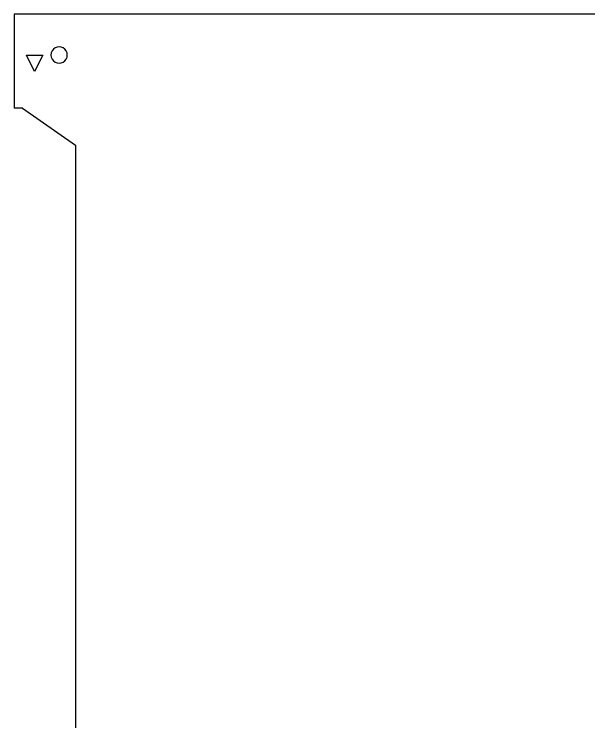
# Model space of a CAD drawing. Header units: metres. Extents: x 1612 to 2178, y 1755 to 2101.
# Drawn here: x 1896.8 to 2037.3, y 1927.6 to 2100.6 of the extents above; entities that cross this region are included whole.
import ezdxf

# ---------------------------------------------------------------- set-up
doc = ezdxf.new("R2010")
doc.units = ezdxf.units.M

msp = doc.modelspace()

# ---------------------------------------------------------------- linework, layer by layer
at = {"layer": 'Layer0'}
for p, q in [((1896.79, 2100.62, 0), (1896.79, 2077.62, 0)), ((2135.29, 2100.62), (1896.79, 2100.62, 0)), ((1906.06, 2091.62, 0), (1905.86, 2091.14, 0)), ((1906.38, 2092.03, 0), (1906.06, 2091.62, 0)), ((1906.79, 2092.35, 0), (1906.38, 2092.03, 0)), ((1907.27, 2092.55, 0), (1906.79, 2092.35, 0)), ((1907.79, 2092.62, 0), (1907.27, 2092.55, 0)), ((1908.31, 2092.55, 0), (1907.79, 2092.62, 0)), ((1908.79, 2092.35, 0), (1908.31, 2092.55, 0)), ((1909.2, 2092.03, 0), (1908.79, 2092.35, 0)), ((1909.52, 2091.62, 0), (1909.2, 2092.03, 0)), ((1909.72, 2091.14, 0), (1909.52, 2091.62, 0)), ((1899.79, 2090.62, 0), (1903.79, 2090.62, 0)), ((1901.79, 2086.62, 0), (1899.79, 2090.62, 0)), ((1903.79, 2090.62, 0), (1901.79, 2086.62, 0)), ((1905.86, 2091.14, 0), (1905.79, 2090.62, 0)), ((1905.79, 2090.62, 0), (1905.86, 2090.1, 0)), ((1905.86, 2090.1, 0), (1906.06, 2089.62, 0)), ((1909.52, 2089.62, 0), (1909.72, 2090.1, 0)), ((1909.79, 2090.62, 0), (1909.72, 2091.14, 0)), ((1909.72, 2090.1, 0), (1909.79, 2090.62, 0)), ((1906.06, 2089.62, 0), (1906.38, 2089.2, 0)), ((1906.38, 2089.2, 0), (1906.79, 2088.89, 0)), ((1906.79, 2088.89, 0), (1907.27, 2088.69, 0)), ((1907.27, 2088.69, 0), (1907.79, 2088.62, 0)), ((1907.79, 2088.62, 0), (1908.31, 2088.69, 0)), ((1908.31, 2088.69, 0), (1908.79, 2088.89, 0)), ((1908.79, 2088.89, 0), (1909.2, 2089.2, 0)), ((1909.2, 2089.2, 0), (1909.52, 2089.62, 0)), ((1898.79, 2077.62, 0), (1896.79, 2077.62, 0)), ((1898.79, 2077.62, 0), (1911.79, 2068.62, 0)), ((1911.79, 2068.62, 0), (1911.79, 1787.62, 0))]:
    msp.add_line(p, q, dxfattribs=at)

doc.saveas('drawing.dxf')
